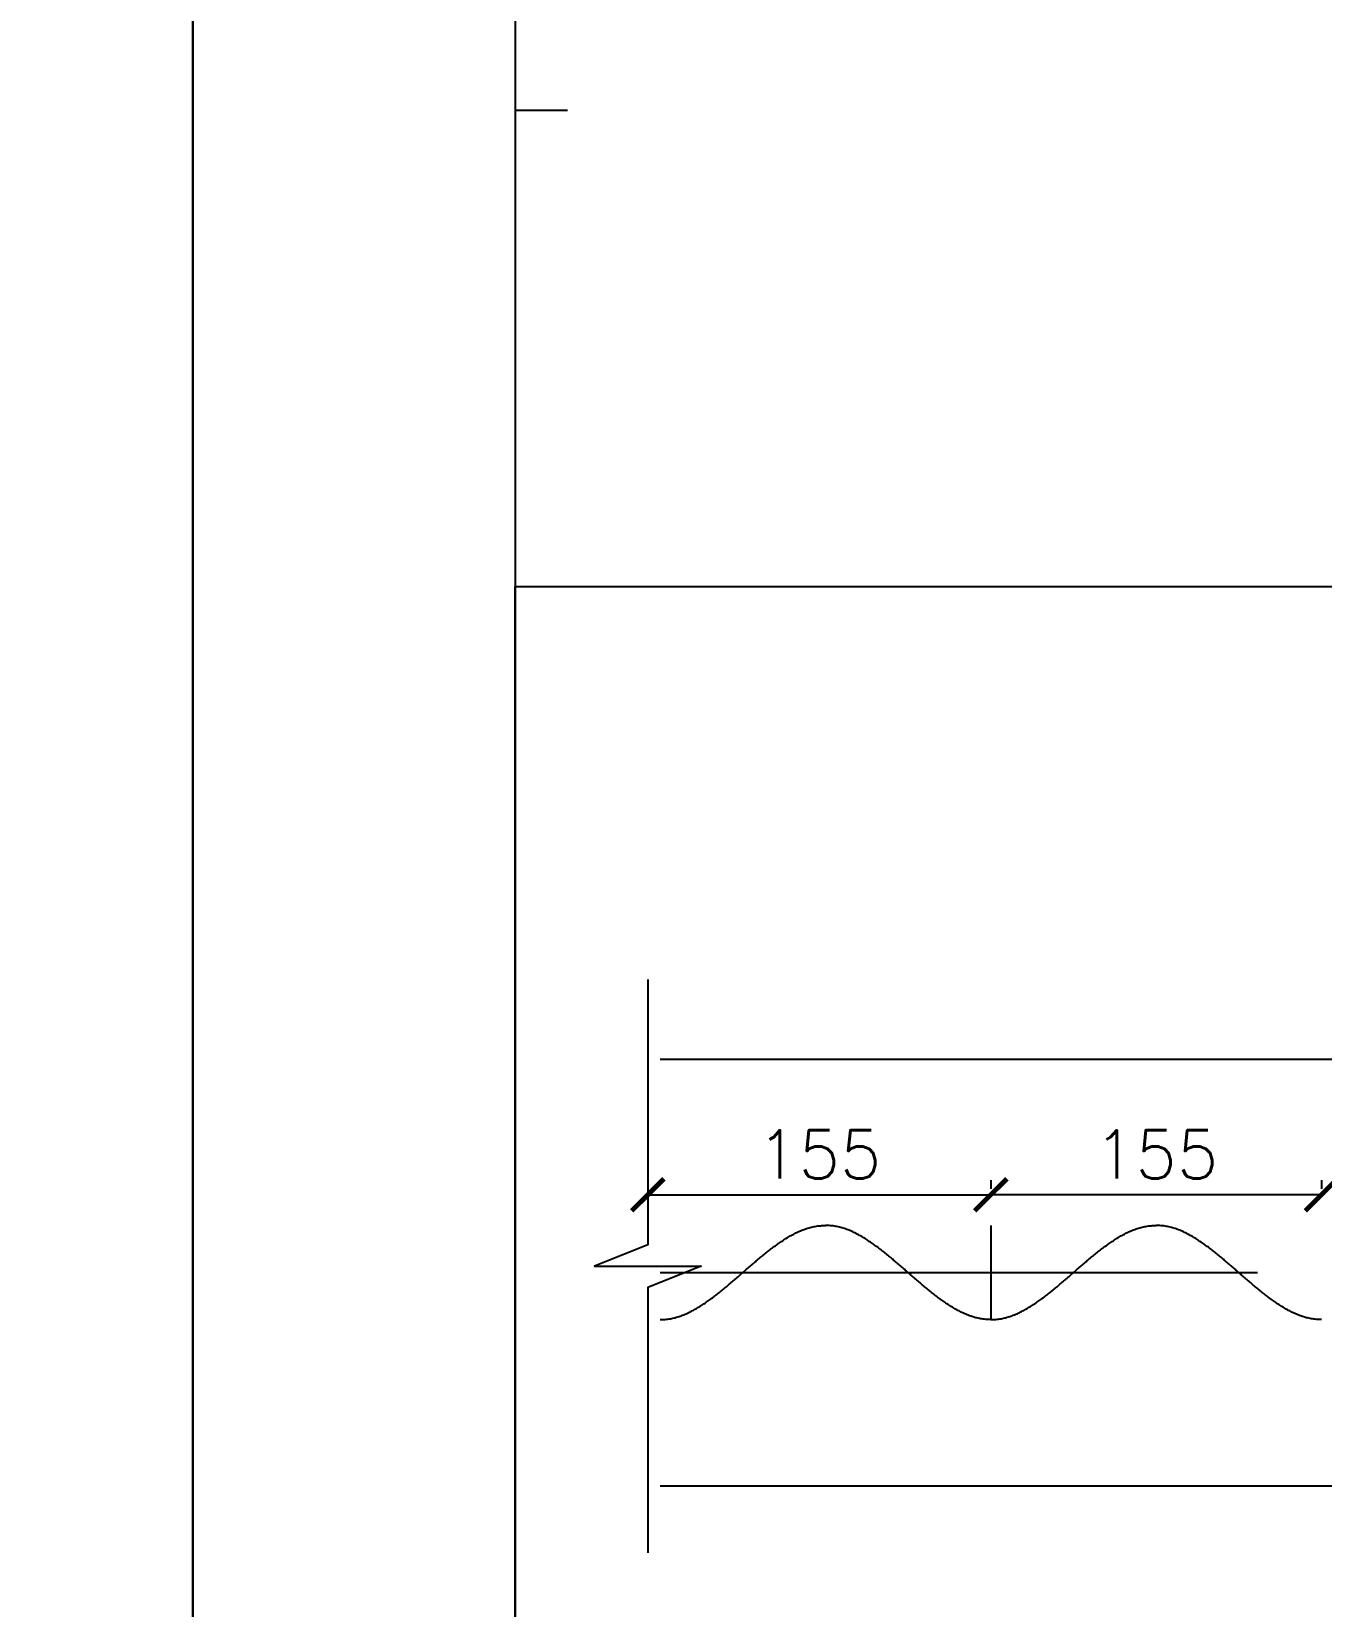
# Model space of a CAD drawing. Header units: metres. Extents: x -297536 to 1852864, y -630451 to -422551.
# Drawn here: x 1716964 to 1728965, y -497772 to -483113 of the extents above; entities that cross this region are included whole.
import ezdxf

# ---------------------------------------------------------------- set-up
doc = ezdxf.new("R2010")
doc.units = ezdxf.units.M
doc.header["$LTSCALE"] = 700
doc.linetypes.add('CEN', pattern=[62, 60, -1, 0, -1])
doc.linetypes.add('CENTER', pattern=[50.8, 31.75, -6.35, 6.35, -6.35])
for name, color, linetype in [('CEN', 152, 'CEN'), ('DIM', 7, 'Continuous'), ('TEX', 3, 'Continuous'), ('된장공장-1$0$WID', 4, 'Continuous')]:
    doc.layers.add(name, color=color, linetype=linetype)
doc.styles.add('HGTXT', font='romans.shx', dxfattribs={"bigfont": 'WHGTXT.shx'})
doc.dimstyles.new('KJ', dxfattribs={"dimscale": 700, "dimtxt": 1.5, "dimasz": 1, "dimexe": 0.18, "dimexo": 2, "dimgap": 0.5, "dimtad": 1, "dimdec": 0, "dimzin": 0, "dimdsep": 46, "dimlunit": 6, "dimtxsty": 'HGTXT', "dimblk": 'ARCHTICK', "dimcen": 0.09, "dimclrt": 3, "dimadec": 0, "dimazin": 0, "dimtfac": 1, "dimtdec": 0, "dimtix": 1, "dimtmove": 0, "dimatfit": 0, "dimldrblk": 'OBLIQUE', "dimfxl": 1, "dimtolj": 1, "dimtzin": 0, "dimarcsym": 0})

# ---------------------------------------------------------------- blocks, each defined once
blk = doc.blocks.new('_ArchTick')
at = {"color": 0, "linetype": 'ByBlock', "const_width": 0.15}
blk.add_lwpolyline([(-0.5, -0.5), (0.5, 0.5)], dxfattribs=at)
blk = doc.blocks.new('*D536')
at = {"layer": 'Defpoints', "color": 0, "transparency": 16777216}
for p in [(1725889, -493940), (1725889, -494405), (1728965, -494405)]:
    blk.add_point(p, dxfattribs=at)
at = {"layer": 'DIM', "color": 0, "lineweight": -2, "transparency": 16777216}
for p, q in [((1725889, -493805), (1725889, -493886)), ((1728965, -493805), (1728965, -493886)), ((1728965, -493940), (1725889, -493940))]:
    blk.add_line(p, q, dxfattribs=at)
at = {"layer": 'DIM', "color": 0, "lineweight": -2, "transparency": 16777216, "xscale": 300, "yscale": 300, "zscale": 300, "rotation": 180}
blk.add_blockref('_ArchTick', (1725889, -493940), dxfattribs=at)
at = {"layer": 'DIM', "color": 0, "lineweight": -2, "transparency": 16777216, "xscale": 300, "yscale": 300, "zscale": 300}
blk.add_blockref('_ArchTick', (1728965, -493940), dxfattribs=at)
at = {"layer": 'DIM', "color": 3, "transparency": 16777216, "insert": (1727427, -493565), "char_height": 450, "attachment_point": 5, "style": 'HGTXT'}
blk.add_mtext('\\A1;155', dxfattribs=at)
blk = doc.blocks.new('_Oblique')
at = {"color": 0, "linetype": 'ByBlock', "lineweight": -2}
blk.add_line((-0.5, -0.5), (0.5, 0.5), dxfattribs=at)
blk = doc.blocks.new('*D537')
at = {"layer": 'Defpoints', "color": 0, "transparency": 16777216}
for p in [(1725889, -493940), (1722698, -494405), (1725889, -494405)]:
    blk.add_point(p, dxfattribs=at)
at = {"layer": 'DIM', "color": 0, "lineweight": -2, "transparency": 16777216}
for p, q in [((1722698, -493805), (1722698, -493886)), ((1725889, -493805), (1725889, -493886)), ((1722698, -493940), (1725889, -493940))]:
    blk.add_line(p, q, dxfattribs=at)
at = {"layer": 'DIM', "color": 0, "lineweight": -2, "transparency": 16777216, "xscale": 300, "yscale": 300, "zscale": 300, "rotation": 180}
blk.add_blockref('_ArchTick', (1722698, -493940), dxfattribs=at)
at = {"layer": 'DIM', "color": 0, "lineweight": -2, "transparency": 16777216, "xscale": 300, "yscale": 300, "zscale": 300}
blk.add_blockref('_ArchTick', (1725889, -493940), dxfattribs=at)
at = {"layer": 'DIM', "color": 3, "transparency": 16777216, "insert": (1724293, -493565), "char_height": 450, "attachment_point": 5, "style": 'HGTXT'}
blk.add_mtext('\\A1;155', dxfattribs=at)
blk = doc.blocks.new('Form01')
at = {"ltscale": 0.015}
blk.add_lwpolyline([(0, 0), (420, 0), (420, -297), (0, -297)], close=True, dxfattribs=at)
at = {"layer": '된장공장-1$0$WID', "ltscale": 250}
for p, q in [((10, -10), (10, -287)), ((11.622, -204.321), (10, -204.321))]:
    blk.add_line(p, q, dxfattribs=at)

msp = doc.modelspace()

# ---------------------------------------------------------------- linework, layer by layer
at = {"color": 2}
for p, q in [((1724003.1, -494335.7), (1724013.4, -494329.6)), ((1724013.4, -494329.6), (1724023.7, -494323.7)), ((1724023.7, -494323.7), (1724034.1, -494317.8)), ((1724034.1, -494317.8), (1724044.5, -494312.1)), ((1724044.5, -494312.1), (1724055, -494306.5)), ((1724055, -494306.5), (1724065.6, -494301)), ((1724065.6, -494301), (1724076.2, -494295.6)), ((1724076.2, -494295.6), (1724086.9, -494290.4)), ((1724086.9, -494290.4), (1724097.7, -494285.4)), ((1724097.7, -494285.4), (1724108.6, -494280.4)), ((1724108.6, -494280.4), (1724119.5, -494275.7)), ((1724119.5, -494275.7), (1724130.5, -494271.1)), ((1724130.5, -494271.1), (1724141.5, -494266.7)), ((1724141.5, -494266.7), (1724152.7, -494262.5)), ((1724152.7, -494262.5), (1724163.9, -494258.4)), ((1724163.9, -494258.4), (1724175.1, -494254.6)), ((1724175.1, -494254.6), (1724186.5, -494251)), ((1724186.5, -494251), (1724197.9, -494247.6)), ((1724197.9, -494247.6), (1724209.4, -494244.4)), ((1724209.4, -494244.4), (1724220.9, -494241.5)), ((1724220.9, -494241.5), (1724232.5, -494238.8)), ((1724232.5, -494238.8), (1724244.2, -494236.4)), ((1724244.2, -494236.4), (1724255.9, -494234.2)), ((1724255.9, -494234.2), (1724267.6, -494232.3)), ((1724267.6, -494232.3), (1724279.5, -494230.7)), ((1724279.5, -494230.7), (1724291.3, -494229.4)), ((1724291.3, -494229.4), (1724303.2, -494228.4)), ((1724303.2, -494228.4), (1724315, -494227.7)), ((1724315, -494227.7), (1724326.9, -494227.4)), ((1724326.9, -494227.4), (1724338.9, -494227.3)), ((1724338.9, -494227.3), (1724350.8, -494227.6)), ((1724362.7, -494227.3), (1724350.8, -494227.6)), ((1724374.6, -494227.4), (1724362.7, -494227.3)), ((1724386.5, -494227.7), (1724374.6, -494227.4)), ((1724398.4, -494228.4), (1724386.5, -494227.7)), ((1724410.2, -494229.4), (1724398.4, -494228.4)), ((1724422.1, -494230.7), (1724410.2, -494229.4)), ((1724433.9, -494232.3), (1724422.1, -494230.7)), ((1724445.6, -494234.2), (1724433.9, -494232.3)), ((1724457.3, -494236.4), (1724445.6, -494234.2)), ((1724469, -494238.8), (1724457.3, -494236.4)), ((1724480.6, -494241.5), (1724469, -494238.8)), ((1724492.1, -494244.4), (1724480.6, -494241.5)), ((1724503.6, -494247.6), (1724492.1, -494244.4)), ((1724515, -494251), (1724503.6, -494247.6)), ((1724526.4, -494254.6), (1724515, -494251)), ((1724537.6, -494258.4), (1724526.4, -494254.6)), ((1724548.8, -494262.5), (1724537.6, -494258.4)), ((1724560, -494266.7), (1724548.8, -494262.5)), ((1724571, -494271.1), (1724560, -494266.7)), ((1724582, -494275.7), (1724571, -494271.1)), ((1724592.9, -494280.4), (1724582, -494275.7)), ((1724603.8, -494285.4), (1724592.9, -494280.4)), ((1724614.6, -494290.4), (1724603.8, -494285.4)), ((1724625.3, -494295.6), (1724614.6, -494290.4)), ((1724635.9, -494301), (1724625.3, -494295.6)), ((1724646.5, -494306.5), (1724635.9, -494301)), ((1724657, -494312.1), (1724646.5, -494306.5)), ((1724667.4, -494317.8), (1724657, -494312.1)), ((1724677.8, -494323.7), (1724667.4, -494317.8)), ((1724688.1, -494329.6), (1724677.8, -494323.7)), ((1724698.4, -494335.7), (1724688.1, -494329.6)), ((1727079.5, -494335.7), (1727089.7, -494329.6)), ((1727089.7, -494329.6), (1727100, -494323.7)), ((1727100, -494323.7), (1727110.4, -494317.8)), ((1727110.4, -494317.8), (1727120.9, -494312.1)), ((1727120.9, -494312.1), (1727131.4, -494306.5)), ((1727131.4, -494306.5), (1727141.9, -494301)), ((1727141.9, -494301), (1727152.6, -494295.6)), ((1727152.6, -494295.6), (1727163.3, -494290.4)), ((1727163.3, -494290.4), (1727174.1, -494285.4)), ((1727174.1, -494285.4), (1727184.9, -494280.4)), ((1727184.9, -494280.4), (1727195.8, -494275.7)), ((1727195.8, -494275.7), (1727206.8, -494271.1)), ((1727206.8, -494271.1), (1727217.9, -494266.7)), ((1727217.9, -494266.7), (1727229, -494262.5)), ((1727229, -494262.5), (1727240.2, -494258.4)), ((1727240.2, -494258.4), (1727251.5, -494254.6)), ((1727251.5, -494254.6), (1727262.8, -494251)), ((1727262.8, -494251), (1727274.2, -494247.6)), ((1727274.2, -494247.6), (1727285.7, -494244.4)), ((1727285.7, -494244.4), (1727297.3, -494241.5)), ((1727297.3, -494241.5), (1727308.9, -494238.8)), ((1727308.9, -494238.8), (1727320.5, -494236.4)), ((1727320.5, -494236.4), (1727332.2, -494234.2)), ((1727332.2, -494234.2), (1727344, -494232.3)), ((1727344, -494232.3), (1727355.8, -494230.7)), ((1727355.8, -494230.7), (1727367.6, -494229.4)), ((1727367.6, -494229.4), (1727379.5, -494228.4)), ((1727379.5, -494228.4), (1727391.4, -494227.7)), ((1727391.4, -494227.7), (1727403.3, -494227.4)), ((1727403.3, -494227.4), (1727415.2, -494227.3)), ((1727415.2, -494227.3), (1727427.1, -494227.6)), ((1727439, -494227.3), (1727427.1, -494227.6)), ((1727450.9, -494227.4), (1727439, -494227.3)), ((1727462.8, -494227.7), (1727450.9, -494227.4)), ((1727474.7, -494228.4), (1727462.8, -494227.7)), ((1727486.6, -494229.4), (1727474.7, -494228.4)), ((1727498.4, -494230.7), (1727486.6, -494229.4)), ((1727510.2, -494232.3), (1727498.4, -494230.7)), ((1727522, -494234.2), (1727510.2, -494232.3)), ((1727533.7, -494236.4), (1727522, -494234.2)), ((1727545.3, -494238.8), (1727533.7, -494236.4)), ((1727556.9, -494241.5), (1727545.3, -494238.8)), ((1727568.5, -494244.4), (1727556.9, -494241.5)), ((1727579.9, -494247.6), (1727568.5, -494244.4)), ((1727591.4, -494251), (1727579.9, -494247.6)), ((1727602.7, -494254.6), (1727591.4, -494251)), ((1727614, -494258.4), (1727602.7, -494254.6)), ((1727625.2, -494262.5), (1727614, -494258.4)), ((1727636.3, -494266.7), (1727625.2, -494262.5)), ((1727647.4, -494271.1), (1727636.3, -494266.7)), ((1727658.4, -494275.7), (1727647.4, -494271.1)), ((1727669.3, -494280.4), (1727658.4, -494275.7)), ((1727680.1, -494285.4), (1727669.3, -494280.4)), ((1727690.9, -494290.4), (1727680.1, -494285.4)), ((1727701.6, -494295.6), (1727690.9, -494290.4)), ((1727712.3, -494301), (1727701.6, -494295.6)), ((1727722.8, -494306.5), (1727712.3, -494301)), ((1727733.3, -494312.1), (1727722.8, -494306.5)), ((1727743.8, -494317.8), (1727733.3, -494312.1)), ((1727754.1, -494323.7), (1727743.8, -494317.8)), ((1727764.5, -494329.6), (1727754.1, -494323.7)), ((1727774.7, -494335.7), (1727764.5, -494329.6)), ((1723799.2, -494480.1), (1723808.6, -494472.7)), ((1723808.6, -494472.7), (1723817.9, -494465.3)), ((1723817.9, -494465.3), (1723827.3, -494458)), ((1723827.3, -494458), (1723836.7, -494450.7)), ((1723836.7, -494450.7), (1723846.2, -494443.5)), ((1723846.2, -494443.5), (1723855.6, -494436.3)), ((1723855.6, -494436.3), (1723865.2, -494429.1)), ((1723865.2, -494429.1), (1723874.7, -494422)), ((1723874.7, -494422), (1723884.3, -494415)), ((1723884.3, -494415), (1723894, -494408)), ((1723894, -494408), (1723903.6, -494401)), ((1723903.6, -494401), (1723913.4, -494394.2)), ((1723913.4, -494394.2), (1723923.1, -494387.4)), ((1723923.1, -494387.4), (1723933, -494380.6)), ((1723933, -494380.6), (1723942.8, -494374)), ((1723942.8, -494374), (1723952.7, -494367.4)), ((1723952.7, -494367.4), (1723962.7, -494360.9)), ((1723962.7, -494360.9), (1723972.7, -494354.4)), ((1723972.7, -494354.4), (1723982.8, -494348.1)), ((1723982.8, -494348.1), (1723992.9, -494341.8)), ((1723992.9, -494341.8), (1724003.1, -494335.7)), ((1724708.6, -494341.8), (1724698.4, -494335.7)), ((1724718.7, -494348.1), (1724708.6, -494341.8)), ((1724728.8, -494354.4), (1724718.7, -494348.1)), ((1724738.8, -494360.9), (1724728.8, -494354.4)), ((1724748.8, -494367.4), (1724738.8, -494360.9)), ((1724758.7, -494374), (1724748.8, -494367.4)), ((1724768.6, -494380.6), (1724758.7, -494374)), ((1724778.4, -494387.4), (1724768.6, -494380.6)), ((1724788.1, -494394.2), (1724778.4, -494387.4)), ((1724797.9, -494401), (1724788.1, -494394.2)), ((1724807.6, -494408), (1724797.9, -494401)), ((1724817.2, -494415), (1724807.6, -494408)), ((1724826.8, -494422), (1724817.2, -494415)), ((1724836.3, -494429.1), (1724826.8, -494422)), ((1724845.9, -494436.3), (1724836.3, -494429.1)), ((1724855.4, -494443.5), (1724845.9, -494436.3)), ((1724864.8, -494450.7), (1724855.4, -494443.5)), ((1724874.2, -494458), (1724864.8, -494450.7)), ((1724883.6, -494465.3), (1724874.2, -494458)), ((1724893, -494472.7), (1724883.6, -494465.3)), ((1724902.3, -494480.1), (1724893, -494472.7)), ((1726875.6, -494480.1), (1726884.9, -494472.7)), ((1726884.9, -494472.7), (1726894.2, -494465.3)), ((1726894.2, -494465.3), (1726903.6, -494458)), ((1726903.6, -494458), (1726913, -494450.7)), ((1726913, -494450.7), (1726922.5, -494443.5)), ((1726922.5, -494443.5), (1726932, -494436.3)), ((1726932, -494436.3), (1726941.5, -494429.1)), ((1726941.5, -494429.1), (1726951.1, -494422)), ((1726951.1, -494422), (1726960.7, -494415)), ((1726960.7, -494415), (1726970.3, -494408)), ((1726970.3, -494408), (1726980, -494401)), ((1726980, -494401), (1726989.7, -494394.2)), ((1726989.7, -494394.2), (1726999.5, -494387.4)), ((1726999.5, -494387.4), (1727009.3, -494380.6)), ((1727009.3, -494380.6), (1727019.2, -494374)), ((1727019.2, -494374), (1727029.1, -494367.4)), ((1727029.1, -494367.4), (1727039.1, -494360.9)), ((1727039.1, -494360.9), (1727049.1, -494354.4)), ((1727049.1, -494354.4), (1727059.2, -494348.1)), ((1727059.2, -494348.1), (1727069.3, -494341.8)), ((1727069.3, -494341.8), (1727079.5, -494335.7)), ((1727784.9, -494341.8), (1727774.7, -494335.7)), ((1727795, -494348.1), (1727784.9, -494341.8)), ((1727805.1, -494354.4), (1727795, -494348.1)), ((1727815.1, -494360.9), (1727805.1, -494354.4)), ((1727825.1, -494367.4), (1727815.1, -494360.9)), ((1727835, -494374), (1727825.1, -494367.4)), ((1727844.9, -494380.6), (1727835, -494374)), ((1727854.7, -494387.4), (1727844.9, -494380.6)), ((1727864.5, -494394.2), (1727854.7, -494387.4)), ((1727874.2, -494401), (1727864.5, -494394.2)), ((1727883.9, -494408), (1727874.2, -494401)), ((1727893.5, -494415), (1727883.9, -494408)), ((1727903.1, -494422), (1727893.5, -494415)), ((1727912.7, -494429.1), (1727903.1, -494422)), ((1727922.2, -494436.3), (1727912.7, -494429.1)), ((1727931.7, -494443.5), (1727922.2, -494436.3)), ((1727941.1, -494450.7), (1727931.7, -494443.5)), ((1727950.6, -494458), (1727941.1, -494450.7)), ((1727959.9, -494465.3), (1727950.6, -494458)), ((1727969.3, -494472.7), (1727959.9, -494465.3)), ((1727978.6, -494480.1), (1727969.3, -494472.7)), ((1723617, -494633.5), (1723626, -494625.7)), ((1723626, -494625.7), (1723635, -494617.9)), ((1723635, -494617.9), (1723644, -494610.1)), ((1723644, -494610.1), (1723653, -494602.3)), ((1723653, -494602.3), (1723662.1, -494594.5)), ((1723662.1, -494594.5), (1723671.1, -494586.8)), ((1723671.1, -494586.8), (1723680.1, -494579)), ((1723680.1, -494579), (1723689.2, -494571.3)), ((1723689.2, -494571.3), (1723698.3, -494563.6)), ((1723698.3, -494563.6), (1723707.3, -494555.9)), ((1723707.3, -494555.9), (1723716.4, -494548.2)), ((1723716.4, -494548.2), (1723725.6, -494540.5)), ((1723725.6, -494540.5), (1723734.7, -494532.9)), ((1723734.7, -494532.9), (1723743.8, -494525.3)), ((1723743.8, -494525.3), (1723753, -494517.7)), ((1723753, -494517.7), (1723762.2, -494510.1)), ((1723762.2, -494510.1), (1723771.4, -494502.6)), ((1723771.4, -494502.6), (1723780.7, -494495)), ((1723780.7, -494495), (1723789.9, -494487.6)), ((1723789.9, -494487.6), (1723799.2, -494480.1)), ((1724911.6, -494487.6), (1724902.3, -494480.1)), ((1724920.8, -494495), (1724911.6, -494487.6)), ((1724930.1, -494502.6), (1724920.8, -494495)), ((1724939.3, -494510.1), (1724930.1, -494502.6)), ((1724948.5, -494517.7), (1724939.3, -494510.1)), ((1724957.7, -494525.3), (1724948.5, -494517.7)), ((1724966.8, -494532.9), (1724957.7, -494525.3)), ((1724976, -494540.5), (1724966.8, -494532.9)), ((1724985.1, -494548.2), (1724976, -494540.5)), ((1724994.2, -494555.9), (1724985.1, -494548.2)), ((1725003.3, -494563.6), (1724994.2, -494555.9)), ((1725012.3, -494571.3), (1725003.3, -494563.6)), ((1725021.4, -494579), (1725012.3, -494571.3)), ((1725030.4, -494586.8), (1725021.4, -494579)), ((1725039.4, -494594.5), (1725030.4, -494586.8)), ((1725048.5, -494602.3), (1725039.4, -494594.5)), ((1725057.5, -494610.1), (1725048.5, -494602.3)), ((1725066.5, -494617.9), (1725057.5, -494610.1)), ((1725075.5, -494625.7), (1725066.5, -494617.9)), ((1725084.5, -494633.5), (1725075.5, -494625.7)), ((1726693.4, -494633.5), (1726702.4, -494625.7)), ((1726702.4, -494625.7), (1726711.4, -494617.9)), ((1726711.4, -494617.9), (1726720.4, -494610.1)), ((1726720.4, -494610.1), (1726729.4, -494602.3)), ((1726729.4, -494602.3), (1726738.4, -494594.5)), ((1726738.4, -494594.5), (1726747.4, -494586.8)), ((1726747.4, -494586.8), (1726756.5, -494579)), ((1726756.5, -494579), (1726765.5, -494571.3)), ((1726765.5, -494571.3), (1726774.6, -494563.6)), ((1726774.6, -494563.6), (1726783.7, -494555.9)), ((1726783.7, -494555.9), (1726792.8, -494548.2)), ((1726792.8, -494548.2), (1726801.9, -494540.5)), ((1726801.9, -494540.5), (1726811, -494532.9)), ((1726811, -494532.9), (1726820.1, -494525.3)), ((1726820.1, -494525.3), (1726829.4, -494517.7)), ((1726829.4, -494517.7), (1726838.5, -494510.1)), ((1726838.5, -494510.1), (1726847.8, -494502.6)), ((1726847.8, -494502.6), (1726857, -494495)), ((1726857, -494495), (1726866.3, -494487.6)), ((1726866.3, -494487.6), (1726875.6, -494480.1)), ((1727987.9, -494487.6), (1727978.6, -494480.1)), ((1727997.2, -494495), (1727987.9, -494487.6)), ((1728006.4, -494502.6), (1727997.2, -494495)), ((1728015.6, -494510.1), (1728006.4, -494502.6)), ((1728024.8, -494517.7), (1728015.6, -494510.1)), ((1728034.1, -494525.3), (1728024.8, -494517.7)), ((1728043.2, -494532.9), (1728034.1, -494525.3)), ((1728052.3, -494540.5), (1728043.2, -494532.9)), ((1728061.4, -494548.2), (1728052.3, -494540.5)), ((1728070.5, -494555.9), (1728061.4, -494548.2)), ((1728079.6, -494563.6), (1728070.5, -494555.9)), ((1728088.7, -494571.3), (1728079.6, -494563.6)), ((1728097.7, -494579), (1728088.7, -494571.3)), ((1728106.8, -494586.8), (1728097.7, -494579)), ((1728115.8, -494594.5), (1728106.8, -494586.8)), ((1728124.8, -494602.3), (1728115.8, -494594.5)), ((1728133.8, -494610.1), (1728124.8, -494602.3)), ((1728142.8, -494617.9), (1728133.8, -494610.1)), ((1728151.8, -494625.7), (1728142.8, -494617.9)), ((1728160.8, -494633.5), (1728151.8, -494625.7)), ((1723446.9, -494780.3), (1723456, -494772.6)), ((1723456, -494772.6), (1723465.1, -494764.9)), ((1723465.1, -494764.9), (1723474.2, -494757.2)), ((1723474.2, -494757.2), (1723483.2, -494749.5)), ((1723483.2, -494749.5), (1723492.2, -494741.7)), ((1723492.2, -494741.7), (1723501.3, -494734)), ((1723501.3, -494734), (1723510.3, -494726.2)), ((1723510.3, -494726.2), (1723519.3, -494718.4)), ((1723519.3, -494718.4), (1723528.3, -494710.6)), ((1723528.3, -494710.6), (1723537.3, -494702.8)), ((1723537.3, -494702.8), (1723546.3, -494695)), ((1723546.3, -494695), (1723555.3, -494687.2)), ((1723555.3, -494687.2), (1723564.3, -494679.4)), ((1723564.3, -494679.4), (1723573.3, -494671.6)), ((1723573.3, -494671.6), (1723581.7, -494664.2)), ((1723581.7, -494664.2), (1723590.1, -494656.9)), ((1723590.1, -494656.9), (1723599.1, -494649.1)), ((1723599.1, -494649.1), (1723608, -494641.3)), ((1723608, -494641.3), (1723617, -494633.5)), ((1725093.5, -494641.3), (1725084.5, -494633.5)), ((1725102.5, -494649.1), (1725093.5, -494641.3)), ((1725111.4, -494656.9), (1725102.5, -494649.1)), ((1725119.8, -494664.2), (1725111.4, -494656.9)), ((1725128.2, -494671.6), (1725119.8, -494664.2)), ((1725137.2, -494679.4), (1725128.2, -494671.6)), ((1725146.2, -494687.2), (1725137.2, -494679.4)), ((1725155.2, -494695), (1725146.2, -494687.2)), ((1725164.2, -494702.8), (1725155.2, -494695)), ((1725173.2, -494710.6), (1725164.2, -494702.8)), ((1725182.2, -494718.4), (1725173.2, -494710.6)), ((1725191.2, -494726.2), (1725182.2, -494718.4)), ((1725200.2, -494734), (1725191.2, -494726.2)), ((1725209.3, -494741.7), (1725200.2, -494734)), ((1725218.3, -494749.5), (1725209.3, -494741.7)), ((1725227.3, -494757.2), (1725218.3, -494749.5)), ((1725236.4, -494764.9), (1725227.3, -494757.2)), ((1725245.5, -494772.6), (1725236.4, -494764.9)), ((1725254.6, -494780.3), (1725245.5, -494772.6)), ((1726523.2, -494780.3), (1726532.3, -494772.6)), ((1726532.3, -494772.6), (1726541.4, -494764.9)), ((1726541.4, -494764.9), (1726550.5, -494757.2)), ((1726550.5, -494757.2), (1726559.5, -494749.5)), ((1726559.5, -494749.5), (1726568.6, -494741.7)), ((1726568.6, -494741.7), (1726577.6, -494734)), ((1726577.6, -494734), (1726586.6, -494726.2)), ((1726586.6, -494726.2), (1726595.7, -494718.4)), ((1726595.7, -494718.4), (1726604.7, -494710.6)), ((1726604.7, -494710.6), (1726613.7, -494702.8)), ((1726613.7, -494702.8), (1726622.6, -494695)), ((1726622.6, -494695), (1726631.6, -494687.2)), ((1726631.6, -494687.2), (1726640.6, -494679.4)), ((1726640.6, -494679.4), (1726649.6, -494671.6)), ((1726649.6, -494671.6), (1726658, -494664.2)), ((1726658, -494664.2), (1726666.4, -494656.9)), ((1726666.4, -494656.9), (1726675.4, -494649.1)), ((1726675.4, -494649.1), (1726684.4, -494641.3)), ((1726684.4, -494641.3), (1726693.4, -494633.5)), ((1728169.8, -494641.3), (1728160.8, -494633.5)), ((1728178.8, -494649.1), (1728169.8, -494641.3)), ((1728187.8, -494656.9), (1728178.8, -494649.1)), ((1728196.2, -494664.2), (1728187.8, -494656.9)), ((1728204.6, -494671.6), (1728196.2, -494664.2)), ((1728213.6, -494679.4), (1728204.6, -494671.6)), ((1728222.6, -494687.2), (1728213.6, -494679.4)), ((1728231.5, -494695), (1728222.6, -494687.2)), ((1728240.5, -494702.8), (1728231.5, -494695)), ((1728249.5, -494710.6), (1728240.5, -494702.8)), ((1728258.5, -494718.4), (1728249.5, -494710.6)), ((1728267.6, -494726.2), (1728258.5, -494718.4)), ((1728276.6, -494734), (1728267.6, -494726.2)), ((1728285.6, -494741.7), (1728276.6, -494734)), ((1728294.6, -494749.5), (1728285.6, -494741.7)), ((1728303.7, -494757.2), (1728294.6, -494749.5)), ((1728312.8, -494764.9), (1728303.7, -494757.2)), ((1728321.8, -494772.6), (1728312.8, -494764.9)), ((1728330.9, -494780.3), (1728321.8, -494772.6)), ((1723269.4, -494920.5), (1723279, -494913.5)), ((1723279, -494913.5), (1723288.6, -494906.5)), ((1723288.6, -494906.5), (1723298.2, -494899.4)), ((1723298.2, -494899.4), (1723307.7, -494892.3)), ((1723307.7, -494892.3), (1723317.2, -494885)), ((1723317.2, -494885), (1723326.6, -494877.8)), ((1723326.6, -494877.8), (1723336.1, -494870.5)), ((1723336.1, -494870.5), (1723345.4, -494863.2)), ((1723345.4, -494863.2), (1723354.8, -494855.8)), ((1723354.8, -494855.8), (1723364.1, -494848.4)), ((1723364.1, -494848.4), (1723373.4, -494840.9)), ((1723373.4, -494840.9), (1723382.7, -494833.4)), ((1723382.7, -494833.4), (1723391.9, -494825.9)), ((1723391.9, -494825.9), (1723401.1, -494818.5)), ((1723401.1, -494818.5), (1723410.3, -494810.8)), ((1723410.3, -494810.8), (1723419.5, -494803.2)), ((1723419.5, -494803.2), (1723428.7, -494795.6)), ((1723428.7, -494795.6), (1723437.8, -494788)), ((1723437.8, -494788), (1723446.9, -494780.3)), ((1725263.7, -494788), (1725254.6, -494780.3)), ((1725272.9, -494795.6), (1725263.7, -494788)), ((1725282, -494803.2), (1725272.9, -494795.6)), ((1725291.2, -494810.8), (1725282, -494803.2)), ((1725300.4, -494818.5), (1725291.2, -494810.8)), ((1725309.6, -494825.9), (1725300.4, -494818.5)), ((1725318.8, -494833.4), (1725309.6, -494825.9)), ((1725328.1, -494840.9), (1725318.8, -494833.4)), ((1725337.4, -494848.4), (1725328.1, -494840.9)), ((1725346.7, -494855.8), (1725337.4, -494848.4)), ((1725356.1, -494863.2), (1725346.7, -494855.8)), ((1725365.5, -494870.5), (1725356.1, -494863.2)), ((1725374.9, -494877.8), (1725365.5, -494870.5)), ((1725384.3, -494885), (1725374.9, -494877.8)), ((1725393.8, -494892.3), (1725384.3, -494885)), ((1725403.3, -494899.4), (1725393.8, -494892.3)), ((1725412.9, -494906.5), (1725403.3, -494899.4)), ((1725422.5, -494913.5), (1725412.9, -494906.5)), ((1725432.1, -494920.5), (1725422.5, -494913.5)), ((1726345.7, -494920.5), (1726355.4, -494913.5)), ((1726355.4, -494913.5), (1726365, -494906.5)), ((1726365, -494906.5), (1726374.5, -494899.4)), ((1726374.5, -494899.4), (1726384, -494892.3)), ((1726384, -494892.3), (1726393.5, -494885)), ((1726393.5, -494885), (1726403, -494877.8)), ((1726403, -494877.8), (1726412.4, -494870.5)), ((1726412.4, -494870.5), (1726421.8, -494863.2)), ((1726421.8, -494863.2), (1726431.1, -494855.8)), ((1726431.1, -494855.8), (1726440.4, -494848.4)), ((1726440.4, -494848.4), (1726449.7, -494840.9)), ((1726449.7, -494840.9), (1726459, -494833.4)), ((1726459, -494833.4), (1726468.3, -494825.9)), ((1726468.3, -494825.9), (1726477.5, -494818.5)), ((1726477.5, -494818.5), (1726486.7, -494810.8)), ((1726486.7, -494810.8), (1726495.8, -494803.2)), ((1726495.8, -494803.2), (1726505, -494795.6)), ((1726505, -494795.6), (1726514.1, -494788)), ((1726514.1, -494788), (1726523.2, -494780.3)), ((1728340.1, -494788), (1728330.9, -494780.3)), ((1728349.2, -494795.6), (1728340.1, -494788)), ((1728358.3, -494803.2), (1728349.2, -494795.6)), ((1728367.5, -494810.8), (1728358.3, -494803.2)), ((1728376.7, -494818.5), (1728367.5, -494810.8)), ((1728385.9, -494825.9), (1728376.7, -494818.5)), ((1728395.2, -494833.4), (1728385.9, -494825.9)), ((1728404.4, -494840.9), (1728395.2, -494833.4)), ((1728413.7, -494848.4), (1728404.4, -494840.9)), ((1728423.1, -494855.8), (1728413.7, -494848.4)), ((1728432.4, -494863.2), (1728423.1, -494855.8)), ((1728441.8, -494870.5), (1728432.4, -494863.2)), ((1728451.2, -494877.8), (1728441.8, -494870.5)), ((1728460.7, -494885), (1728451.2, -494877.8)), ((1728470.1, -494892.3), (1728460.7, -494885)), ((1728479.7, -494899.4), (1728470.1, -494892.3)), ((1728489.2, -494906.5), (1728479.7, -494899.4)), ((1728498.8, -494913.5), (1728489.2, -494906.5)), ((1728508.5, -494920.5), (1728498.8, -494913.5)), ((1723010.7, -495066), (1723021.8, -495061.8)), ((1723021.8, -495061.8), (1723032.9, -495057.4)), ((1723032.9, -495057.4), (1723043.9, -495052.8)), ((1723043.9, -495052.8), (1723054.8, -495048)), ((1723054.8, -495048), (1723065.6, -495043.1)), ((1723065.6, -495043.1), (1723076.4, -495038.1)), ((1723076.4, -495038.1), (1723087.1, -495032.9)), ((1723087.1, -495032.9), (1723097.7, -495027.5)), ((1723097.7, -495027.5), (1723108.3, -495022)), ((1723108.3, -495022), (1723118.8, -495016.4)), ((1723118.8, -495016.4), (1723129.3, -495010.7)), ((1723129.3, -495010.7), (1723139.6, -495004.8)), ((1723139.6, -495004.8), (1723150, -494998.9)), ((1723150, -494998.9), (1723160.2, -494992.8)), ((1723160.2, -494992.8), (1723170.4, -494986.7)), ((1723170.4, -494986.7), (1723180.5, -494980.4)), ((1723180.5, -494980.4), (1723190.6, -494974.1)), ((1723190.6, -494974.1), (1723200.6, -494967.6)), ((1723200.6, -494967.6), (1723210.6, -494961.1)), ((1723210.6, -494961.1), (1723220.5, -494954.5)), ((1723220.5, -494954.5), (1723230.4, -494947.9)), ((1723230.4, -494947.9), (1723240.2, -494941.1)), ((1723240.2, -494941.1), (1723250, -494934.3)), ((1723250, -494934.3), (1723259.7, -494927.4)), ((1723259.7, -494927.4), (1723269.4, -494920.5)), ((1725441.8, -494927.4), (1725432.1, -494920.5)), ((1725451.5, -494934.3), (1725441.8, -494927.4)), ((1725461.3, -494941.1), (1725451.5, -494934.3)), ((1725471.1, -494947.9), (1725461.3, -494941.1)), ((1725481, -494954.5), (1725471.1, -494947.9)), ((1725490.9, -494961.1), (1725481, -494954.5)), ((1725500.9, -494967.6), (1725490.9, -494961.1)), ((1725510.9, -494974.1), (1725500.9, -494967.6)), ((1725521, -494980.4), (1725510.9, -494974.1)), ((1725531.1, -494986.7), (1725521, -494980.4)), ((1725541.3, -494992.8), (1725531.1, -494986.7)), ((1725551.6, -494998.9), (1725541.3, -494992.8)), ((1725561.9, -495004.8), (1725551.6, -494998.9)), ((1725572.2, -495010.7), (1725561.9, -495004.8)), ((1725582.7, -495016.4), (1725572.2, -495010.7)), ((1725593.2, -495022), (1725582.7, -495016.4)), ((1725603.8, -495027.5), (1725593.2, -495022)), ((1725614.4, -495032.9), (1725603.8, -495027.5)), ((1725625.1, -495038.1), (1725614.4, -495032.9)), ((1725635.9, -495043.1), (1725625.1, -495038.1)), ((1725646.7, -495048), (1725635.9, -495043.1)), ((1725657.7, -495052.8), (1725646.7, -495048)), ((1725668.6, -495057.4), (1725657.7, -495052.8)), ((1725679.7, -495061.8), (1725668.6, -495057.4)), ((1725690.8, -495066), (1725679.7, -495061.8)), ((1726087, -495066), (1726098.1, -495061.8)), ((1726098.1, -495061.8), (1726109.2, -495057.4)), ((1726109.2, -495057.4), (1726120.2, -495052.8)), ((1726120.2, -495052.8), (1726131.1, -495048)), ((1726131.1, -495048), (1726142, -495043.1)), ((1726142, -495043.1), (1726152.7, -495038.1)), ((1726152.7, -495038.1), (1726163.4, -495032.9)), ((1726163.4, -495032.9), (1726174.1, -495027.5)), ((1726174.1, -495027.5), (1726184.7, -495022)), ((1726184.7, -495022), (1726195.2, -495016.4)), ((1726195.2, -495016.4), (1726205.6, -495010.7)), ((1726205.6, -495010.7), (1726216, -495004.8)), ((1726216, -495004.8), (1726226.3, -494998.9)), ((1726226.3, -494998.9), (1726236.5, -494992.8)), ((1726236.5, -494992.8), (1726246.7, -494986.7)), ((1726246.7, -494986.7), (1726256.9, -494980.4)), ((1726256.9, -494980.4), (1726266.9, -494974.1)), ((1726266.9, -494974.1), (1726277, -494967.6)), ((1726277, -494967.6), (1726286.9, -494961.1)), ((1726286.9, -494961.1), (1726296.9, -494954.5)), ((1726296.9, -494954.5), (1726306.7, -494947.9)), ((1726306.7, -494947.9), (1726316.5, -494941.1)), ((1726316.5, -494941.1), (1726326.3, -494934.3)), ((1726326.3, -494934.3), (1726336, -494927.4)), ((1726336, -494927.4), (1726345.7, -494920.5)), ((1728518.1, -494927.4), (1728508.5, -494920.5)), ((1728527.9, -494934.3), (1728518.1, -494927.4)), ((1728537.6, -494941.1), (1728527.9, -494934.3)), ((1728547.5, -494947.9), (1728537.6, -494941.1)), ((1728557.3, -494954.5), (1728547.5, -494947.9)), ((1728567.3, -494961.1), (1728557.3, -494954.5)), ((1728577.2, -494967.6), (1728567.3, -494961.1)), ((1728587.2, -494974.1), (1728577.2, -494967.6)), ((1728597.3, -494980.4), (1728587.2, -494974.1)), ((1728607.5, -494986.7), (1728597.3, -494980.4)), ((1728617.6, -494992.8), (1728607.5, -494986.7)), ((1728627.9, -494998.9), (1728617.6, -494992.8)), ((1728638.2, -495004.8), (1728627.9, -494998.9)), ((1728648.6, -495010.7), (1728638.2, -495004.8)), ((1728659, -495016.4), (1728648.6, -495010.7)), ((1728669.5, -495022), (1728659, -495016.4)), ((1728680.1, -495027.5), (1728669.5, -495022)), ((1728690.7, -495032.9), (1728680.1, -495027.5)), ((1728701.4, -495038.1), (1728690.7, -495032.9)), ((1728712.2, -495043.1), (1728701.4, -495038.1)), ((1728723.1, -495048), (1728712.2, -495043.1)), ((1728734, -495052.8), (1728723.1, -495048)), ((1728745, -495057.4), (1728734, -495052.8)), ((1728756, -495061.8), (1728745, -495057.4)), ((1728767.2, -495066), (1728756, -495061.8)), ((1722812.6, -495100.9), (1722824.5, -495101.2)), ((1722824.5, -495101.2), (1722836.4, -495101.1)), ((1722836.4, -495101.1), (1722848.3, -495100.8)), ((1722848.3, -495100.8), (1722860.2, -495100.1)), ((1722860.2, -495100.1), (1722872.1, -495099.1)), ((1722872.1, -495099.1), (1722883.9, -495097.8)), ((1722883.9, -495097.8), (1722895.7, -495096.2)), ((1722895.7, -495096.2), (1722907.4, -495094.3)), ((1722907.4, -495094.3), (1722919.2, -495092.1)), ((1722919.2, -495092.1), (1722930.8, -495089.7)), ((1722930.8, -495089.7), (1722942.4, -495087)), ((1722942.4, -495087), (1722954, -495084.1)), ((1722954, -495084.1), (1722965.4, -495080.9)), ((1722965.4, -495080.9), (1722976.9, -495077.5)), ((1722976.9, -495077.5), (1722988.2, -495073.9)), ((1722988.2, -495073.9), (1722999.5, -495070.1)), ((1722999.5, -495070.1), (1723010.7, -495066)), ((1725702, -495070.1), (1725690.8, -495066)), ((1725713.3, -495073.9), (1725702, -495070.1)), ((1725724.7, -495077.5), (1725713.3, -495073.9)), ((1725736.1, -495080.9), (1725724.7, -495077.5)), ((1725747.6, -495084.1), (1725736.1, -495080.9)), ((1725759.1, -495087), (1725747.6, -495084.1)), ((1725770.7, -495089.7), (1725759.1, -495087)), ((1725782.4, -495092.1), (1725770.7, -495089.7)), ((1725794.1, -495094.3), (1725782.4, -495092.1)), ((1725805.8, -495096.2), (1725794.1, -495094.3)), ((1725817.6, -495097.8), (1725805.8, -495096.2)), ((1725829.5, -495099.1), (1725817.6, -495097.8)), ((1725841.3, -495100.1), (1725829.5, -495099.1)), ((1725853.2, -495100.8), (1725841.3, -495100.1)), ((1725865.1, -495101.1), (1725853.2, -495100.8)), ((1725877, -495101.2), (1725865.1, -495101.1)), ((1725888.9, -495100.9), (1725877, -495101.2)), ((1725888.9, -495100.9), (1725900.8, -495101.2)), ((1725900.8, -495101.2), (1725912.7, -495101.1)), ((1725912.7, -495101.1), (1725924.6, -495100.8)), ((1725924.6, -495100.8), (1725936.5, -495100.1)), ((1725936.5, -495100.1), (1725948.4, -495099.1)), ((1725948.4, -495099.1), (1725960.2, -495097.8)), ((1725960.2, -495097.8), (1725972, -495096.2)), ((1725972, -495096.2), (1725983.8, -495094.3)), ((1725983.8, -495094.3), (1725995.5, -495092.1)), ((1725995.5, -495092.1), (1726007.2, -495089.7)), ((1726007.2, -495089.7), (1726018.8, -495087)), ((1726018.8, -495087), (1726030.3, -495084.1)), ((1726030.3, -495084.1), (1726041.8, -495080.9)), ((1726041.8, -495080.9), (1726053.2, -495077.5)), ((1726053.2, -495077.5), (1726064.5, -495073.9)), ((1726064.5, -495073.9), (1726075.8, -495070.1)), ((1726075.8, -495070.1), (1726087, -495066)), ((1728778.4, -495070.1), (1728767.2, -495066)), ((1728789.7, -495073.9), (1728778.4, -495070.1)), ((1728801, -495077.5), (1728789.7, -495073.9)), ((1728812.4, -495080.9), (1728801, -495077.5)), ((1728823.9, -495084.1), (1728812.4, -495080.9)), ((1728835.4, -495087), (1728823.9, -495084.1)), ((1728847, -495089.7), (1728835.4, -495087)), ((1728858.7, -495092.1), (1728847, -495089.7)), ((1728870.4, -495094.3), (1728858.7, -495092.1)), ((1728882.2, -495096.2), (1728870.4, -495094.3)), ((1728894, -495097.8), (1728882.2, -495096.2)), ((1728905.8, -495099.1), (1728894, -495097.8)), ((1728917.7, -495100.1), (1728905.8, -495099.1)), ((1728929.5, -495100.8), (1728917.7, -495100.1)), ((1728941.5, -495101.1), (1728929.5, -495100.8)), ((1728953.4, -495101.2), (1728941.5, -495101.1)), ((1728965.3, -495100.9), (1728953.4, -495101.2))]:
    msp.add_line(p, q, dxfattribs=at)
at = {"color": 5}
msp.add_lwpolyline([(1721464.2, -488279.4), (1736464.2, -488279.4), (1736464.2, -503279.4), (1721464.2, -503279.4)], close=True, dxfattribs=at)
at = {"layer": 'CEN', "linetype": 'CENTER', "ltscale": 0.25}
for p, q in [((1725888.9, -494227.6), (1725888.9, -495100.9)), ((1722812.6, -494664.2), (1730470.9, -494664.2))]:
    msp.add_line(p, q, dxfattribs=at)
at = {"layer": 'DIM'}
msp.add_lwpolyline([(1722697.6, -491935.1), (1722697.6, -494405.5), (1722201.4, -494603.9), (1723193.8, -494603.9), (1722697.6, -494802.4), (1722697.6, -497272.8)], dxfattribs=at)
at = {"layer": 'TEX', "color": 2}
for p, q in [((1722812.6, -492679.5), (1730470.9, -492679.5)), ((1722812.6, -496649), (1730470.9, -496649))]:
    msp.add_line(p, q, dxfattribs=at)

# ---------------------------------------------------------------- block references
at = {"xscale": 300, "yscale": 300, "zscale": 300}
for p in [(1592464.2, -422550.9), (1718464.2, -422550.9)]:
    msp.add_blockref('Form01', p, dxfattribs=at)

# ---------------------------------------------------------------- dimensions: what is measured, and where the dimension line sits
at = {"layer": 'DIM'}
for p1, picture, middle in [((1722697.6, -494405.5), '*D537', (1724293.3, -493565.5)), ((1728965.3, -494405.5), '*D536', (1727427.1, -493565.5))]:
    dim = msp.add_linear_dim(base=(1725888.9, -493940.5), p1=p1, p2=(1725888.9, -494405.5), angle=180, text='155', dimstyle='KJ', override={"dimscale": 300, "dimtxsty": 'HGTXT', "dimldrblk": 'Oblique'}, dxfattribs=at)
    dim.commit()
    dim.dimension.update_dxf_attribs({"geometry": picture, "text_midpoint": middle})

doc.saveas('drawing.dxf')
